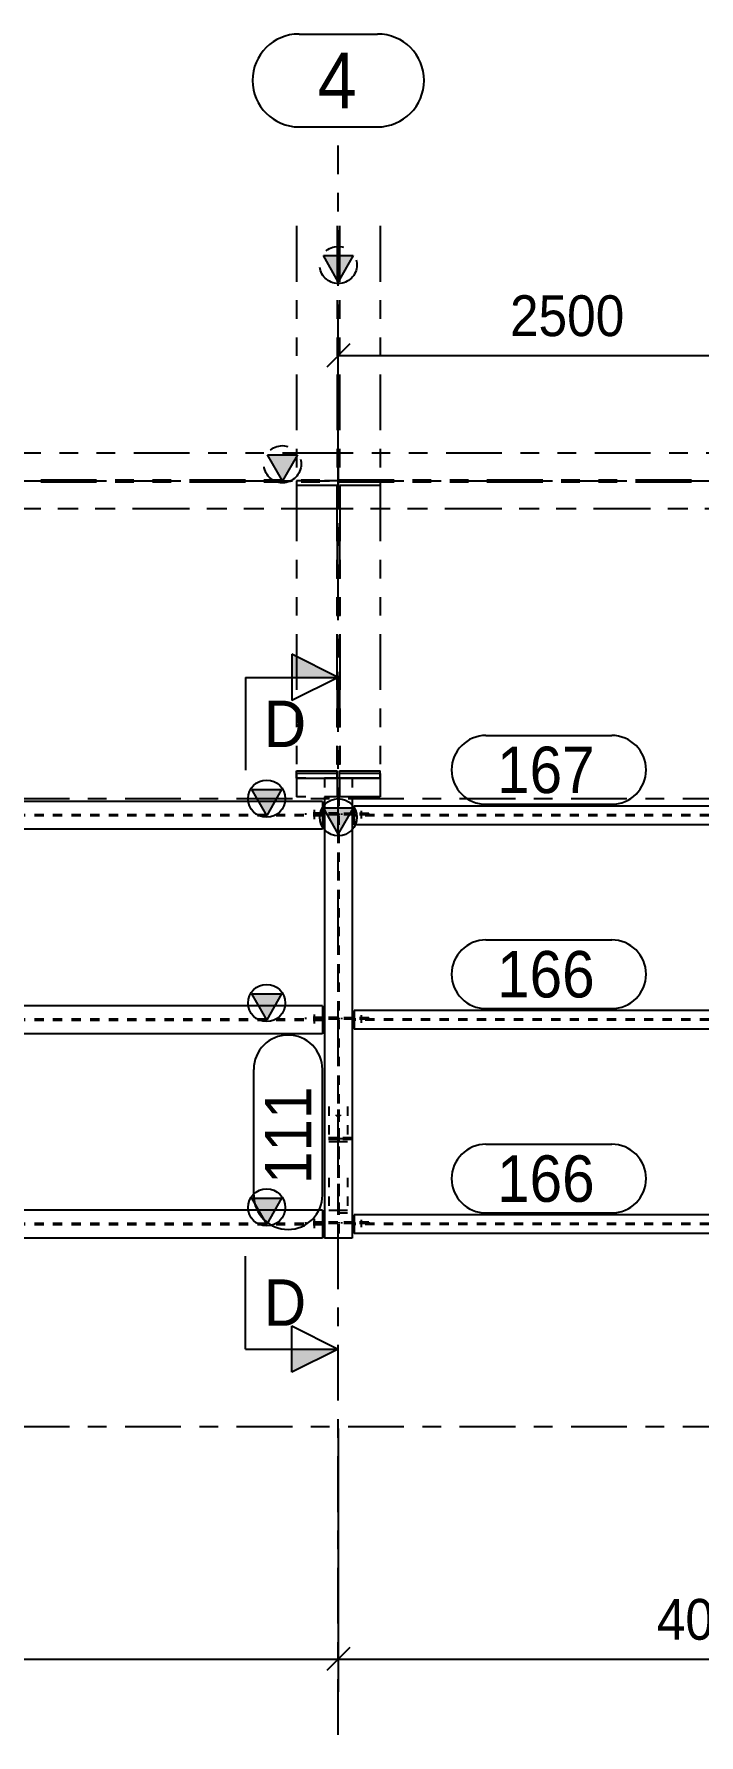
# Model space of a CAD drawing. Header units: millimetres. Extents: x 0 to 594, y 0 to 420.
# Drawn here: x 135.5 to 171.3, y 280.8 to 372.4 of the extents above; entities that cross this region are included whole.
import ezdxf

# ---------------------------------------------------------------- set-up
doc = ezdxf.new("R2010")
doc.units = ezdxf.units.MM
doc.header["$MEASUREMENT"] = 0
for name, pattern in [('XKITLINE00', [0]), ('XKITLINE02', [4, 2, -2]), ('XKITLINE03', [6, 3, -1, 1, -1]), ('XKITLINE04', [3, 0.5, -0.5, 0.5, -0.5, 0.5, -0.5]), ('XKITLINE05', [8, 3, -1, 1, -1, 1, -1])]:
    doc.linetypes.add(name, pattern=pattern)
for name, color, linetype in [('cut', 7, 'Continuous'), ('dimension', 7, 'Continuous'), ('grid', 7, 'Continuous'), ('mark', 7, 'Continuous'), ('part1', 7, 'Continuous')]:
    doc.layers.add(name, color=color, linetype=linetype)
doc.styles.add('STYLE_1', font='arial.ttf', dxfattribs={"height": 0.2})

# ---------------------------------------------------------------- blocks, each defined once
blk = doc.blocks.new('*D2174')
at = {"layer": 'grid', "color": 4, "linetype": 'XKITLINE03'}
blk.add_line((1228.871, 1836.576), (1642.443, 1836.576), dxfattribs=at)
blk = doc.blocks.new('*D2175')
at = {"layer": 'grid', "color": 4, "linetype": 'XKITLINE03'}
blk.add_line((1228.871, 1870.376), (1642.443, 1870.376), dxfattribs=at)
blk = doc.blocks.new('*D2176')
at = {"layer": 'grid', "color": 4, "linetype": 'XKITLINE03'}
blk.add_line((1228.871, 1887.476), (1642.443, 1887.476), dxfattribs=at)
blk = doc.blocks.new('*D2231')
at = {"layer": 'dimension', "color": 1, "linetype": 'XKITLINE00'}
for p, q in [((1318.341, 1836.476), (1318.341, 1822.306)), ((1359.141, 1836.476), (1359.141, 1822.306)), ((1318.964, 1824.689), (1317.719, 1823.444)), ((1359.764, 1824.689), (1358.519, 1823.444)), ((1318.341, 1824.066), (1359.141, 1824.066))]:
    blk.add_line(p, q, dxfattribs=at)
at = {"layer": 'dimension', "color": 1, "style": 'STYLE_1', "width": 0.9}
blk.add_text('4080', height=2.2, dxfattribs=at).set_placement((1335.478, 1825.106))
blk = doc.blocks.new('*D2232')
at = {"layer": 'dimension', "color": 1, "linetype": 'XKITLINE00'}
for p, q in [((1318.341, 1888.476), (1318.341, 1896.369)), ((1343.341, 1886.769), (1343.341, 1896.369)), ((1318.964, 1894.851), (1317.719, 1893.606)), ((1318.341, 1894.229), (1343.341, 1894.229)), ((1343.964, 1894.851), (1342.719, 1893.606))]:
    blk.add_line(p, q, dxfattribs=at)
at = {"layer": 'dimension', "color": 1, "style": 'STYLE_1', "width": 0.9}
blk.add_text('2500', height=2.2, dxfattribs=at).set_placement((1327.578, 1895.269))
blk = doc.blocks.new('*D2233')
at = {"layer": 'grid', "color": 4, "linetype": 'XKITLINE00'}
for p, q in [((1316.229, 1911.53), (1320.454, 1911.53)), ((1316.229, 1906.53), (1320.454, 1906.53))]:
    blk.add_line(p, q, dxfattribs=at)
at = {"layer": 'grid', "color": 4, "linetype": 'XKITLINE03'}
blk.add_line((1318.341, 1819.981), (1318.341, 1905.53), dxfattribs=at)
at = {"layer": 'grid', "color": 4, "linetype": 'XKITLINE00'}
for centre, start, end in [((1316.229, 1909.03), 90, -90), ((1320.454, 1909.03), -90, 90)]:
    blk.add_arc(centre, 2.5, start, end, dxfattribs=at)
at = {"layer": 'grid', "color": 4, "style": 'STYLE_1', "width": 0.9}
blk.add_text('4', height=3, dxfattribs=at).set_placement((1317.229, 1907.53))
blk = doc.blocks.new('*D2234')
at = {"layer": 'part1', "color": 0, "linetype": 'XKITLINE00'}
for p, q in [((1355.291, 1847.476), (1354.491, 1848.876)), ((1354.491, 1848.876), (1356.091, 1848.876)), ((1356.091, 1848.876), (1355.291, 1847.476)), ((1319.191, 1847.976), (1319.191, 1846.976)), ((1358.291, 1847.976), (1319.191, 1847.976)), ((1358.291, 1847.976), (1358.291, 1846.976)), ((1358.291, 1846.976), (1319.191, 1846.976))]:
    blk.add_line(p, q, dxfattribs=at)
at = {"layer": 'part1', "color": 2, "linetype": 'XKITLINE04'}
for p, q in [((1358.291, 1847.504), (1319.191, 1847.504)), ((1358.291, 1847.449), (1319.191, 1847.449))]:
    blk.add_line(p, q, dxfattribs=at)
at = {"layer": 'part1', "color": 0, "linetype": 'XKITLINE00'}
blk.add_circle((1355.291, 1848.376), 1, dxfattribs=at)
at = {"layer": 'part1', "color": 0}
blk.add_solid([(1354.491, 1848.876), (1356.091, 1848.876), (1354.491, 1848.876), (1355.291, 1847.476)], dxfattribs=at)
blk = doc.blocks.new('*D2235')
at = {"layer": 'part1', "color": 0, "linetype": 'XKITLINE00'}
for p, q in [((1355.291, 1858.476), (1354.491, 1859.876)), ((1354.491, 1859.876), (1356.091, 1859.876)), ((1356.091, 1859.876), (1355.291, 1858.476)), ((1319.191, 1858.976), (1319.191, 1857.976)), ((1358.291, 1858.976), (1319.191, 1858.976)), ((1358.291, 1858.976), (1358.291, 1857.976)), ((1358.291, 1857.976), (1319.191, 1857.976))]:
    blk.add_line(p, q, dxfattribs=at)
at = {"layer": 'part1', "color": 2, "linetype": 'XKITLINE04'}
for p, q in [((1358.291, 1858.504), (1319.191, 1858.504)), ((1358.291, 1858.449), (1319.191, 1858.449))]:
    blk.add_line(p, q, dxfattribs=at)
at = {"layer": 'part1', "color": 0, "linetype": 'XKITLINE00'}
blk.add_circle((1355.291, 1859.376), 1, dxfattribs=at)
at = {"layer": 'part1', "color": 0}
blk.add_solid([(1354.491, 1859.876), (1356.091, 1859.876), (1354.491, 1859.876), (1355.291, 1858.476)], dxfattribs=at)
blk = doc.blocks.new('*D2236')
at = {"layer": 'part1', "color": 0, "linetype": 'XKITLINE00'}
for p, q in [((1355.291, 1869.476), (1354.491, 1870.876)), ((1354.491, 1870.876), (1356.091, 1870.876)), ((1356.091, 1870.876), (1355.291, 1869.476)), ((1319.191, 1869.976), (1319.191, 1868.976)), ((1358.291, 1869.976), (1319.191, 1869.976)), ((1358.291, 1869.976), (1358.291, 1868.976)), ((1358.291, 1868.976), (1319.191, 1868.976))]:
    blk.add_line(p, q, dxfattribs=at)
at = {"layer": 'part1', "color": 2, "linetype": 'XKITLINE04'}
for p, q in [((1358.291, 1869.504), (1319.191, 1869.504)), ((1358.291, 1869.449), (1319.191, 1869.449))]:
    blk.add_line(p, q, dxfattribs=at)
at = {"layer": 'part1', "color": 0, "linetype": 'XKITLINE00'}
blk.add_circle((1355.291, 1870.376), 1, dxfattribs=at)
at = {"layer": 'part1', "color": 0}
blk.add_solid([(1354.491, 1870.876), (1356.091, 1870.876), (1354.491, 1870.876), (1355.291, 1869.476)], dxfattribs=at)
blk = doc.blocks.new('*D2237')
at = {"layer": 'part1', "color": 6, "linetype": 'XKITLINE05'}
for p, q in [((1318.341, 1888.976), (1318.341, 1887.476)), ((1359.141, 1888.976), (1318.341, 1888.976)), ((1356.141, 1887.476), (1355.341, 1888.876)), ((1355.341, 1888.876), (1356.941, 1888.876)), ((1356.941, 1888.876), (1356.141, 1887.476)), ((1359.141, 1888.976), (1359.141, 1887.476)), ((1318.341, 1887.531), (1359.141, 1887.531)), ((1318.341, 1887.476), (1318.341, 1885.976)), ((1318.341, 1887.421), (1359.141, 1887.421)), ((1359.141, 1887.476), (1359.141, 1885.976)), ((1359.141, 1885.976), (1318.341, 1885.976)), ((1318.421, 1885.976), (1318.341, 1885.976)), ((1359.071, 1885.976), (1318.421, 1885.976))]:
    blk.add_line(p, q, dxfattribs=at)
blk.add_circle((1356.141, 1888.376), 1, dxfattribs=at)
at = {"layer": 'part1', "color": 6}
blk.add_solid([(1355.341, 1888.876), (1356.941, 1888.876), (1355.341, 1888.876), (1356.141, 1887.476)], dxfattribs=at)
blk = doc.blocks.new('*D2290')
at = {"layer": 'cut', "color": 1, "linetype": 'XKITLINE00'}
for p, q in [((1318.341, 1876.904), (1315.841, 1878.154)), ((1315.841, 1878.154), (1315.841, 1875.654)), ((1313.341, 1876.904), (1313.341, 1871.904)), ((1313.341, 1876.904), (1318.341, 1876.904)), ((1318.341, 1876.904), (1315.841, 1875.654)), ((1313.341, 1840.753), (1313.341, 1845.753)), ((1315.841, 1839.503), (1315.841, 1842.003)), ((1315.841, 1842.003), (1318.341, 1840.753)), ((1313.341, 1840.753), (1318.341, 1840.753)), ((1318.341, 1840.753), (1315.841, 1839.503))]:
    blk.add_line(p, q, dxfattribs=at)
at = {"layer": 'cut', "color": 1}
for points in [[(1315.841, 1878.154), (1318.341, 1876.904), (1315.841, 1878.154), (1315.841, 1876.904)], [(1315.841, 1840.753), (1318.341, 1840.753), (1315.841, 1840.753), (1315.841, 1839.503)]]:
    blk.add_solid(points, dxfattribs=at)
at = {"layer": 'cut', "color": 3, "style": 'STYLE_1', "width": 0.9}
for p in [(1314.341, 1873.154), (1314.341, 1842.003)]:
    blk.add_text('D', height=2.5, dxfattribs=at).set_placement(p)
blk = doc.blocks.new('*D2304')
at = {"layer": 'part1', "color": 6, "linetype": 'XKITLINE05'}
for p, q in [((1320.591, 1887.476), (1316.091, 1887.476)), ((1316.091, 1887.476), (1316.091, 1887.226)), ((1318.261, 1887.226), (1316.091, 1887.226)), ((1318.261, 1887.226), (1318.261, 1871.726)), ((1320.591, 1887.226), (1318.421, 1887.226)), ((1318.421, 1887.226), (1318.421, 1871.726)), ((1320.591, 1887.476), (1320.591, 1887.226)), ((1318.261, 1871.726), (1316.091, 1871.726)), ((1316.091, 1871.726), (1316.091, 1871.476)), ((1320.591, 1871.476), (1316.091, 1871.476)), ((1320.591, 1871.726), (1318.421, 1871.726)), ((1320.591, 1871.726), (1320.591, 1871.476))]:
    blk.add_line(p, q, dxfattribs=at)
blk = doc.blocks.new('*D2305')
at = {"layer": 'part1', "color": 6, "linetype": 'XKITLINE05'}
for p, q in [((1316.091, 1901.201), (1316.091, 1887.476)), ((1318.281, 1901.201), (1318.281, 1870.476)), ((1318.401, 1901.201), (1318.401, 1870.476)), ((1320.591, 1901.201), (1320.591, 1887.476)), ((1318.341, 1898.201), (1317.541, 1899.601)), ((1317.541, 1899.601), (1319.141, 1899.601)), ((1319.141, 1899.601), (1318.341, 1898.201)), ((1316.091, 1887.476), (1316.091, 1887.226)), ((1316.091, 1887.226), (1316.091, 1871.726)), ((1320.591, 1887.476), (1320.591, 1887.226)), ((1320.591, 1887.226), (1320.591, 1871.726)), ((1316.091, 1871.726), (1316.091, 1871.476)), ((1316.091, 1871.476), (1316.091, 1870.476)), ((1320.591, 1871.726), (1320.591, 1871.476)), ((1320.591, 1871.476), (1320.591, 1870.476)), ((1320.591, 1870.476), (1316.091, 1870.476))]:
    blk.add_line(p, q, dxfattribs=at)
blk.add_circle((1318.341, 1899.101), 1, dxfattribs=at)
at = {"layer": 'part1', "color": 6}
blk.add_solid([(1317.541, 1899.601), (1319.141, 1899.601), (1317.541, 1899.601), (1318.341, 1898.201)], dxfattribs=at)
blk = doc.blocks.new('*D2322')
at = {"layer": 'part1', "color": 0, "linetype": 'XKITLINE00'}
for p, q in [((1314.491, 1847.476), (1313.691, 1848.876)), ((1313.691, 1848.876), (1315.291, 1848.876)), ((1315.291, 1848.876), (1314.491, 1847.476)), ((1269.591, 1848.226), (1269.591, 1846.726)), ((1317.491, 1848.226), (1269.591, 1848.226)), ((1317.491, 1848.226), (1317.491, 1846.726)), ((1317.491, 1846.726), (1269.591, 1846.726))]:
    blk.add_line(p, q, dxfattribs=at)
at = {"layer": 'part1', "color": 2, "linetype": 'XKITLINE04'}
for p, q in [((1317.491, 1847.509), (1269.591, 1847.509)), ((1317.491, 1847.444), (1269.591, 1847.444))]:
    blk.add_line(p, q, dxfattribs=at)
at = {"layer": 'part1', "color": 0, "linetype": 'XKITLINE00'}
blk.add_circle((1314.491, 1848.376), 1, dxfattribs=at)
at = {"layer": 'part1', "color": 0}
blk.add_solid([(1313.691, 1848.876), (1315.291, 1848.876), (1313.691, 1848.876), (1314.491, 1847.476)], dxfattribs=at)
blk = doc.blocks.new('*D2323')
at = {"layer": 'part1', "color": 0, "linetype": 'XKITLINE00'}
for p, q in [((1314.491, 1858.476), (1313.691, 1859.876)), ((1313.691, 1859.876), (1315.291, 1859.876)), ((1315.291, 1859.876), (1314.491, 1858.476)), ((1252.841, 1859.226), (1251.842, 1859.226)), ((1264.841, 1859.226), (1253.841, 1859.226)), ((1317.491, 1859.226), (1265.841, 1859.226)), ((1317.491, 1859.226), (1317.491, 1857.726)), ((1263.841, 1857.726), (1254.841, 1857.726)), ((1317.491, 1857.726), (1266.841, 1857.726))]:
    blk.add_line(p, q, dxfattribs=at)
at = {"layer": 'part1', "color": 2, "linetype": 'XKITLINE04'}
for p, q in [((1251.841, 1859.226), (1251.841, 1857.726)), ((1251.842, 1859.226), (1251.841, 1859.226)), ((1251.842, 1859.226), (1251.841, 1859.226)), ((1317.491, 1858.509), (1251.841, 1858.509)), ((1265.841, 1859.226), (1252.841, 1859.226)), ((1317.491, 1858.444), (1251.841, 1858.444)), ((1254.841, 1857.726), (1251.841, 1857.726)), ((1266.841, 1857.726), (1263.841, 1857.726))]:
    blk.add_line(p, q, dxfattribs=at)
at = {"layer": 'part1', "color": 0, "linetype": 'XKITLINE00'}
blk.add_circle((1314.491, 1859.376), 1, dxfattribs=at)
at = {"layer": 'part1', "color": 0}
blk.add_solid([(1313.691, 1859.876), (1315.291, 1859.876), (1313.691, 1859.876), (1314.491, 1858.476)], dxfattribs=at)
blk = doc.blocks.new('*D2324')
at = {"layer": 'part1', "color": 0, "linetype": 'XKITLINE00'}
for p, q in [((1314.491, 1869.476), (1313.691, 1870.876)), ((1313.691, 1870.876), (1315.291, 1870.876)), ((1315.291, 1870.876), (1314.491, 1869.476)), ((1252.841, 1870.226), (1251.841, 1870.226)), ((1264.841, 1870.226), (1253.841, 1870.226)), ((1269.841, 1870.226), (1265.841, 1870.226)), ((1317.491, 1870.226), (1270.841, 1870.226)), ((1317.491, 1870.226), (1317.491, 1868.726)), ((1263.841, 1868.726), (1254.841, 1868.726)), ((1269.841, 1868.726), (1266.841, 1868.726)), ((1317.491, 1868.726), (1270.841, 1868.726))]:
    blk.add_line(p, q, dxfattribs=at)
at = {"layer": 'part1', "color": 2, "linetype": 'XKITLINE04'}
for p, q in [((1251.841, 1870.226), (1251.841, 1868.726)), ((1317.491, 1869.509), (1251.841, 1869.509)), ((1317.491, 1869.444), (1251.841, 1869.444)), ((1253.841, 1870.226), (1252.841, 1870.226)), ((1265.841, 1870.226), (1264.841, 1870.226)), ((1270.841, 1870.226), (1269.841, 1870.226)), ((1254.841, 1868.726), (1251.841, 1868.726)), ((1266.841, 1868.726), (1263.841, 1868.726)), ((1270.841, 1868.726), (1269.841, 1868.726))]:
    blk.add_line(p, q, dxfattribs=at)
at = {"layer": 'part1', "color": 0, "linetype": 'XKITLINE00'}
blk.add_circle((1314.491, 1870.376), 1, dxfattribs=at)
at = {"layer": 'part1', "color": 0}
blk.add_solid([(1313.691, 1870.876), (1315.291, 1870.876), (1313.691, 1870.876), (1314.491, 1869.476)], dxfattribs=at)
blk = doc.blocks.new('*D2325')
at = {"layer": 'part1', "color": 6, "linetype": 'XKITLINE05'}
for p, q in [((1270.341, 1888.976), (1270.341, 1887.476)), ((1318.341, 1888.976), (1270.341, 1888.976)), ((1315.341, 1887.476), (1314.541, 1888.876)), ((1314.541, 1888.876), (1316.141, 1888.876)), ((1316.141, 1888.876), (1315.341, 1887.476)), ((1318.341, 1888.976), (1318.341, 1887.476)), ((1270.341, 1887.531), (1318.341, 1887.531)), ((1270.341, 1887.476), (1270.341, 1885.976)), ((1270.341, 1887.421), (1318.341, 1887.421)), ((1318.341, 1887.476), (1318.341, 1885.976)), ((1318.341, 1885.976), (1270.341, 1885.976)), ((1270.411, 1885.976), (1270.341, 1885.976)), ((1318.261, 1885.976), (1270.411, 1885.976))]:
    blk.add_line(p, q, dxfattribs=at)
blk.add_circle((1315.341, 1888.376), 1, dxfattribs=at)
at = {"layer": 'part1', "color": 6}
blk.add_solid([(1314.541, 1888.876), (1316.141, 1888.876), (1314.541, 1888.876), (1315.341, 1887.476)], dxfattribs=at)
blk = doc.blocks.new('*D2334')
at = {"layer": 'part1', "color": 2, "linetype": 'XKITLINE04'}
for p, q in [((1317.591, 1871.476), (1317.591, 1870.476)), ((1318.281, 1871.476), (1317.591, 1871.476)), ((1318.281, 1871.476), (1318.281, 1870.476)), ((1319.091, 1871.476), (1318.401, 1871.476)), ((1318.401, 1871.476), (1318.401, 1870.476)), ((1319.091, 1871.476), (1319.091, 1846.726)), ((1318.401, 1870.476), (1318.281, 1870.476)), ((1318.309, 1870.476), (1318.309, 1846.726)), ((1318.374, 1870.476), (1318.374, 1846.726))]:
    blk.add_line(p, q, dxfattribs=at)
at = {"layer": 'part1', "color": 0, "linetype": 'XKITLINE00'}
for p, q in [((1317.591, 1870.476), (1317.591, 1846.726)), ((1319.091, 1870.476), (1319.091, 1846.726)), ((1318.341, 1868.476), (1317.541, 1869.876)), ((1317.541, 1869.876), (1319.141, 1869.876)), ((1319.141, 1869.876), (1318.341, 1868.476)), ((1319.091, 1846.726), (1317.591, 1846.726))]:
    blk.add_line(p, q, dxfattribs=at)
blk.add_circle((1318.341, 1869.376), 1, dxfattribs=at)
at = {"layer": 'part1', "color": 0}
blk.add_solid([(1317.541, 1869.876), (1319.141, 1869.876), (1317.541, 1869.876), (1318.341, 1868.476)], dxfattribs=at)
blk = doc.blocks.new('*D2335')
at = {"layer": 'part1', "color": 2, "linetype": 'XKITLINE04'}
for p, q in [((1317.491, 1847.589), (1316.591, 1847.589)), ((1316.591, 1847.509), (1316.591, 1847.589)), ((1316.591, 1847.509), (1316.591, 1847.589)), ((1317.491, 1847.509), (1316.591, 1847.509)), ((1318.309, 1847.589), (1317.541, 1847.589)), ((1317.541, 1847.509), (1317.541, 1847.589)), ((1318.309, 1847.509), (1317.541, 1847.509)), ((1317.591, 1847.509), (1317.591, 1847.589)), ((1317.591, 1847.509), (1317.591, 1847.589)), ((1317.591, 1847.509), (1317.591, 1847.589)), ((1317.591, 1847.509), (1317.591, 1847.589)), ((1318.159, 1847.509), (1318.159, 1847.589)), ((1318.159, 1847.509), (1318.159, 1847.589)), ((1318.309, 1847.589), (1318.309, 1847.509))]:
    blk.add_line(p, q, dxfattribs=at)
at = {"layer": 'part1', "color": 0, "linetype": 'XKITLINE00'}
for p, q in [((1317.591, 1847.589), (1317.491, 1847.589)), ((1317.591, 1847.509), (1317.491, 1847.509)), ((1317.541, 1847.509), (1317.541, 1847.589))]:
    blk.add_line(p, q, dxfattribs=at)
blk = doc.blocks.new('*D2336')
at = {"layer": 'part1', "color": 0, "linetype": 'XKITLINE02'}
blk.add_line((1319.591, 1847.316), (1319.591, 1847.716), dxfattribs=at)
blk.add_line((1319.591, 1847.316), (1319.591, 1847.716), dxfattribs=at)
blk = doc.blocks.new('*D2337')
at = {"layer": 'part1', "color": 2, "linetype": 'XKITLINE04'}
for p, q in [((1318.374, 1847.584), (1318.374, 1847.504)), ((1319.141, 1847.584), (1318.374, 1847.584)), ((1319.141, 1847.504), (1318.374, 1847.504)), ((1318.524, 1847.504), (1318.524, 1847.584)), ((1318.524, 1847.504), (1318.524, 1847.584)), ((1319.091, 1847.584), (1319.091, 1847.504)), ((1319.091, 1847.504), (1319.091, 1847.584)), ((1319.091, 1847.504), (1319.091, 1847.584)), ((1319.141, 1847.504), (1319.141, 1847.584)), ((1319.991, 1847.584), (1319.191, 1847.584)), ((1319.991, 1847.504), (1319.191, 1847.504)), ((1319.991, 1847.584), (1319.991, 1847.504))]:
    blk.add_line(p, q, dxfattribs=at)
at = {"layer": 'part1', "color": 0, "linetype": 'XKITLINE00'}
for p, q in [((1319.191, 1847.584), (1319.091, 1847.584)), ((1319.191, 1847.504), (1319.091, 1847.504)), ((1319.141, 1847.504), (1319.141, 1847.584))]:
    blk.add_line(p, q, dxfattribs=at)
blk = doc.blocks.new('*D2338')
at = {"layer": 'part1', "color": 2, "linetype": 'XKITLINE04'}
for p, q in [((1318.309, 1852.115), (1317.591, 1852.115)), ((1317.591, 1852.115), (1317.591, 1852.035)), ((1318.109, 1852.115), (1318.109, 1852.035)), ((1318.309, 1852.115), (1318.309, 1852.035)), ((1318.309, 1852.035), (1317.591, 1852.035))]:
    blk.add_line(p, q, dxfattribs=at)
blk = doc.blocks.new('*D2339')
at = {"layer": 'part1', "color": 2, "linetype": 'XKITLINE04'}
for p, q in [((1318.374, 1852.115), (1318.374, 1852.035)), ((1319.091, 1852.115), (1318.374, 1852.115)), ((1318.574, 1852.115), (1318.574, 1852.035)), ((1319.091, 1852.115), (1319.091, 1852.035)), ((1319.091, 1852.035), (1318.374, 1852.035))]:
    blk.add_line(p, q, dxfattribs=at)
blk = doc.blocks.new('*D2340')
at = {"layer": 'part1', "color": 0, "linetype": 'XKITLINE02'}
blk.add_line((1317.041, 1847.766), (1317.041, 1847.266), dxfattribs=at)
blk.add_line((1317.041, 1847.766), (1317.041, 1847.266), dxfattribs=at)
blk.add_line((1317.041, 1847.766), (1317.041, 1847.266), dxfattribs=at)
blk = doc.blocks.new('*D2341')
at = {"layer": 'part1', "color": 0, "linetype": 'XKITLINE02'}
blk.add_line((1317.041, 1858.766), (1317.041, 1858.266), dxfattribs=at)
blk.add_line((1317.041, 1858.766), (1317.041, 1858.266), dxfattribs=at)
blk.add_line((1317.041, 1858.766), (1317.041, 1858.266), dxfattribs=at)
blk = doc.blocks.new('*D2342')
at = {"layer": 'part1', "color": 2, "linetype": 'XKITLINE04'}
for p, q in [((1317.491, 1858.589), (1316.591, 1858.589)), ((1316.591, 1858.509), (1316.591, 1858.589)), ((1316.591, 1858.509), (1316.591, 1858.589)), ((1317.491, 1858.509), (1316.591, 1858.509)), ((1318.309, 1858.589), (1317.541, 1858.589)), ((1317.541, 1858.509), (1317.541, 1858.589)), ((1318.309, 1858.509), (1317.541, 1858.509)), ((1317.591, 1858.509), (1317.591, 1858.589)), ((1317.591, 1858.509), (1317.591, 1858.589)), ((1317.591, 1858.509), (1317.591, 1858.589)), ((1317.591, 1858.509), (1317.591, 1858.589)), ((1318.159, 1858.509), (1318.159, 1858.589)), ((1318.159, 1858.509), (1318.159, 1858.589)), ((1318.309, 1858.589), (1318.309, 1858.509))]:
    blk.add_line(p, q, dxfattribs=at)
at = {"layer": 'part1', "color": 0, "linetype": 'XKITLINE00'}
for p, q in [((1317.591, 1858.589), (1317.491, 1858.589)), ((1317.591, 1858.509), (1317.491, 1858.509)), ((1317.541, 1858.509), (1317.541, 1858.589))]:
    blk.add_line(p, q, dxfattribs=at)
blk = doc.blocks.new('*D2343')
at = {"layer": 'part1', "color": 0, "linetype": 'XKITLINE02'}
blk.add_line((1317.041, 1869.766), (1317.041, 1869.266), dxfattribs=at)
blk.add_line((1317.041, 1869.766), (1317.041, 1869.266), dxfattribs=at)
blk.add_line((1317.041, 1869.766), (1317.041, 1869.266), dxfattribs=at)
blk = doc.blocks.new('*D2344')
at = {"layer": 'part1', "color": 2, "linetype": 'XKITLINE04'}
for p, q in [((1317.491, 1869.589), (1316.591, 1869.589)), ((1316.591, 1869.509), (1316.591, 1869.589)), ((1316.591, 1869.509), (1316.591, 1869.589)), ((1317.491, 1869.509), (1316.591, 1869.509)), ((1318.309, 1869.589), (1317.541, 1869.589)), ((1317.541, 1869.509), (1317.541, 1869.589)), ((1318.309, 1869.509), (1317.541, 1869.509)), ((1317.591, 1869.509), (1317.591, 1869.589)), ((1317.591, 1869.509), (1317.591, 1869.589)), ((1317.591, 1869.509), (1317.591, 1869.589)), ((1317.591, 1869.509), (1317.591, 1869.589)), ((1318.159, 1869.509), (1318.159, 1869.589)), ((1318.159, 1869.509), (1318.159, 1869.589)), ((1318.309, 1869.589), (1318.309, 1869.509))]:
    blk.add_line(p, q, dxfattribs=at)
at = {"layer": 'part1', "color": 0, "linetype": 'XKITLINE00'}
for p, q in [((1317.591, 1869.589), (1317.491, 1869.589)), ((1317.591, 1869.509), (1317.491, 1869.509)), ((1317.541, 1869.509), (1317.541, 1869.589))]:
    blk.add_line(p, q, dxfattribs=at)
blk = doc.blocks.new('*D2345')
at = {"layer": 'part1', "color": 0, "linetype": 'XKITLINE02'}
blk.add_line((1319.591, 1858.316), (1319.591, 1858.716), dxfattribs=at)
blk.add_line((1319.591, 1858.316), (1319.591, 1858.716), dxfattribs=at)
blk = doc.blocks.new('*D2346')
at = {"layer": 'part1', "color": 2, "linetype": 'XKITLINE04'}
for p, q in [((1318.374, 1858.584), (1318.374, 1858.504)), ((1319.141, 1858.584), (1318.374, 1858.584)), ((1319.141, 1858.504), (1318.374, 1858.504)), ((1318.524, 1858.504), (1318.524, 1858.584)), ((1318.524, 1858.504), (1318.524, 1858.584)), ((1319.091, 1858.584), (1319.091, 1858.504)), ((1319.091, 1858.504), (1319.091, 1858.584)), ((1319.091, 1858.504), (1319.091, 1858.584)), ((1319.141, 1858.504), (1319.141, 1858.584)), ((1319.991, 1858.584), (1319.191, 1858.584)), ((1319.991, 1858.504), (1319.191, 1858.504)), ((1319.991, 1858.584), (1319.991, 1858.504))]:
    blk.add_line(p, q, dxfattribs=at)
at = {"layer": 'part1', "color": 0, "linetype": 'XKITLINE00'}
for p, q in [((1319.191, 1858.584), (1319.091, 1858.584)), ((1319.191, 1858.504), (1319.091, 1858.504)), ((1319.141, 1858.504), (1319.141, 1858.584))]:
    blk.add_line(p, q, dxfattribs=at)
blk = doc.blocks.new('*D2347')
at = {"layer": 'part1', "color": 0, "linetype": 'XKITLINE02'}
blk.add_line((1319.591, 1869.316), (1319.591, 1869.716), dxfattribs=at)
blk.add_line((1319.591, 1869.316), (1319.591, 1869.716), dxfattribs=at)
blk = doc.blocks.new('*D2348')
at = {"layer": 'part1', "color": 2, "linetype": 'XKITLINE04'}
for p, q in [((1318.374, 1869.584), (1318.374, 1869.504)), ((1319.141, 1869.584), (1318.374, 1869.584)), ((1319.141, 1869.504), (1318.374, 1869.504)), ((1318.524, 1869.504), (1318.524, 1869.584)), ((1318.524, 1869.504), (1318.524, 1869.584)), ((1319.091, 1869.584), (1319.091, 1869.504)), ((1319.091, 1869.504), (1319.091, 1869.584)), ((1319.091, 1869.504), (1319.091, 1869.584)), ((1319.141, 1869.504), (1319.141, 1869.584)), ((1319.991, 1869.584), (1319.191, 1869.584)), ((1319.991, 1869.504), (1319.191, 1869.504)), ((1319.991, 1869.584), (1319.991, 1869.504))]:
    blk.add_line(p, q, dxfattribs=at)
at = {"layer": 'part1', "color": 0, "linetype": 'XKITLINE00'}
for p, q in [((1319.191, 1869.584), (1319.091, 1869.584)), ((1319.191, 1869.504), (1319.091, 1869.504)), ((1319.141, 1869.504), (1319.141, 1869.584))]:
    blk.add_line(p, q, dxfattribs=at)
blk = doc.blocks.new('*D2349')
at = {"layer": 'part1', "color": 6, "linetype": 'XKITLINE05'}
for p, q in [((1316.091, 1871.876), (1318.281, 1871.876)), ((1316.091, 1871.476), (1316.091, 1871.876)), ((1316.091, 1871.476), (1318.281, 1871.476)), ((1318.281, 1871.476), (1318.281, 1871.876))]:
    blk.add_line(p, q, dxfattribs=at)
blk = doc.blocks.new('*D2350')
at = {"layer": 'part1', "color": 6, "linetype": 'XKITLINE05'}
for p, q in [((1318.401, 1871.876), (1320.591, 1871.876)), ((1318.401, 1871.476), (1318.401, 1871.876)), ((1318.401, 1871.476), (1320.591, 1871.476)), ((1320.591, 1871.476), (1320.591, 1871.876))]:
    blk.add_line(p, q, dxfattribs=at)
blk = doc.blocks.new('*D2393')
at = {"layer": 'dimension', "color": 1, "linetype": 'XKITLINE00'}
for p, q in [((1270.341, 1836.476), (1270.341, 1822.306)), ((1318.341, 1836.476), (1318.341, 1822.306)), ((1270.964, 1824.689), (1269.719, 1823.444)), ((1318.964, 1824.689), (1317.719, 1823.444)), ((1270.341, 1824.066), (1318.341, 1824.066))]:
    blk.add_line(p, q, dxfattribs=at)
at = {"layer": 'dimension', "color": 1, "style": 'STYLE_1', "width": 0.9}
blk.add_text('4800', height=2.2, dxfattribs=at).set_placement((1291.078, 1825.106))
blk = doc.blocks.new('*D2394')
at = {"layer": 'mark', "color": 1, "linetype": 'XKITLINE00'}
for p, q in [((1313.791, 1849.038), (1313.791, 1855.8)), ((1317.491, 1849.038), (1317.491, 1855.8))]:
    blk.add_line(p, q, dxfattribs=at)
for centre, start, end in [((1315.641, 1855.8), 0, 180), ((1315.641, 1849.038), 180, 0)]:
    blk.add_arc(centre, 1.85, start, end, dxfattribs=at)
at = {"layer": 'mark', "color": 1, "style": 'STYLE_1', "width": 0.9}
blk.add_text('111', height=2.5, rotation=90.00021, dxfattribs=at).set_placement((1316.891, 1849.638))
blk = doc.blocks.new('*D2411')
at = {"layer": 'part1', "color": 2, "linetype": 'XKITLINE04'}
for p, q in [((1318.234, 1853.357), (1318.234, 1853.305)), ((1318.234, 1853.318), (1318.314, 1853.318)), ((1318.314, 1853.357), (1318.314, 1853.305))]:
    blk.add_line(p, q, dxfattribs=at)
blk = doc.blocks.new('*D2412')
at = {"layer": 'part1', "color": 2, "linetype": 'XKITLINE04'}
for p, q in [((1318.369, 1853.357), (1318.369, 1853.305)), ((1318.369, 1853.318), (1318.449, 1853.318)), ((1318.449, 1853.357), (1318.449, 1853.305))]:
    blk.add_line(p, q, dxfattribs=at)
blk = doc.blocks.new('*D2413')
at = {"layer": 'part1', "color": 2, "linetype": 'XKITLINE04'}
for p, q in [((1317.841, 1853.807), (1317.841, 1851.915)), ((1318.314, 1853.647), (1318.314, 1848.235)), ((1318.369, 1853.647), (1318.369, 1848.235)), ((1318.841, 1853.807), (1318.841, 1851.915)), ((1318.841, 1852.075), (1317.841, 1852.075)), ((1317.841, 1851.915), (1318.314, 1851.915)), ((1318.369, 1851.915), (1318.841, 1851.915)), ((1317.841, 1849.967), (1317.841, 1848.075)), ((1318.841, 1849.967), (1318.841, 1848.075)), ((1317.841, 1848.235), (1318.314, 1848.235)), ((1318.841, 1848.075), (1317.841, 1848.075)), ((1318.369, 1848.235), (1318.841, 1848.235))]:
    blk.add_line(p, q, dxfattribs=at)
blk = doc.blocks.new('*D2444')
at = {"layer": 'mark', "color": 1, "linetype": 'XKITLINE00'}
for p, q in [((1326.289, 1873.776), (1333.052, 1873.776)), ((1326.289, 1870.076), (1333.052, 1870.076))]:
    blk.add_line(p, q, dxfattribs=at)
for centre, start, end in [((1326.289, 1871.926), 90, -90), ((1333.052, 1871.926), -90, 90)]:
    blk.add_arc(centre, 1.85, start, end, dxfattribs=at)
at = {"layer": 'mark', "color": 1, "style": 'STYLE_1', "width": 0.9}
blk.add_text('167', height=2.5, dxfattribs=at).set_placement((1326.889, 1870.676))
blk = doc.blocks.new('*D2445')
at = {"layer": 'mark', "color": 1, "linetype": 'XKITLINE00'}
for p, q in [((1326.289, 1851.776), (1333.052, 1851.776)), ((1326.289, 1848.076), (1333.052, 1848.076))]:
    blk.add_line(p, q, dxfattribs=at)
for centre, start, end in [((1326.289, 1849.926), 90, -90), ((1333.052, 1849.926), -90, 90)]:
    blk.add_arc(centre, 1.85, start, end, dxfattribs=at)
at = {"layer": 'mark', "color": 1, "style": 'STYLE_1', "width": 0.9}
blk.add_text('166', height=2.5, dxfattribs=at).set_placement((1326.889, 1848.676))
blk = doc.blocks.new('*D2446')
at = {"layer": 'mark', "color": 1, "linetype": 'XKITLINE00'}
for p, q in [((1326.289, 1862.776), (1333.052, 1862.776)), ((1326.289, 1859.076), (1333.052, 1859.076))]:
    blk.add_line(p, q, dxfattribs=at)
for centre, start, end in [((1326.289, 1860.926), 90, -90), ((1333.052, 1860.926), -90, 90)]:
    blk.add_arc(centre, 1.85, start, end, dxfattribs=at)
at = {"layer": 'mark', "color": 1, "style": 'STYLE_1', "width": 0.9}
blk.add_text('166', height=2.5, dxfattribs=at).set_placement((1326.889, 1859.676))

msp = doc.modelspace()

# ---------------------------------------------------------------- block references
at = {"layer": 'cut'}
msp.add_blockref('*D2290', (-1166.435, -1539.151), dxfattribs=at)
at = {"layer": 'dimension'}
for name in ['*D2232', '*D2393', '*D2231']:
    msp.add_blockref(name, (-1166.435, -1539.151), dxfattribs=at)
at = {"layer": 'grid'}
for name in ['*D2233', '*D2176', '*D2175', '*D2174']:
    msp.add_blockref(name, (-1166.435, -1539.151), dxfattribs=at)
at = {"layer": 'mark'}
for name in ['*D2444', '*D2446', '*D2394', '*D2445']:
    msp.add_blockref(name, (-1166.435, -1539.151), dxfattribs=at)
at = {"layer": 'part1'}
for name in ['*D2305', '*D2325', '*D2237', '*D2304', '*D2349', '*D2334', '*D2350', '*D2324', '*D2236', '*D2343', '*D2347', '*D2344', '*D2348', '*D2323', '*D2235', '*D2341', '*D2345', '*D2342', '*D2346', '*D2413', '*D2411', '*D2412', '*D2338', '*D2339', '*D2322', '*D2234', '*D2340', '*D2336', '*D2335', '*D2337']:
    msp.add_blockref(name, (-1166.435, -1539.151), dxfattribs=at)

doc.saveas('drawing.dxf')
